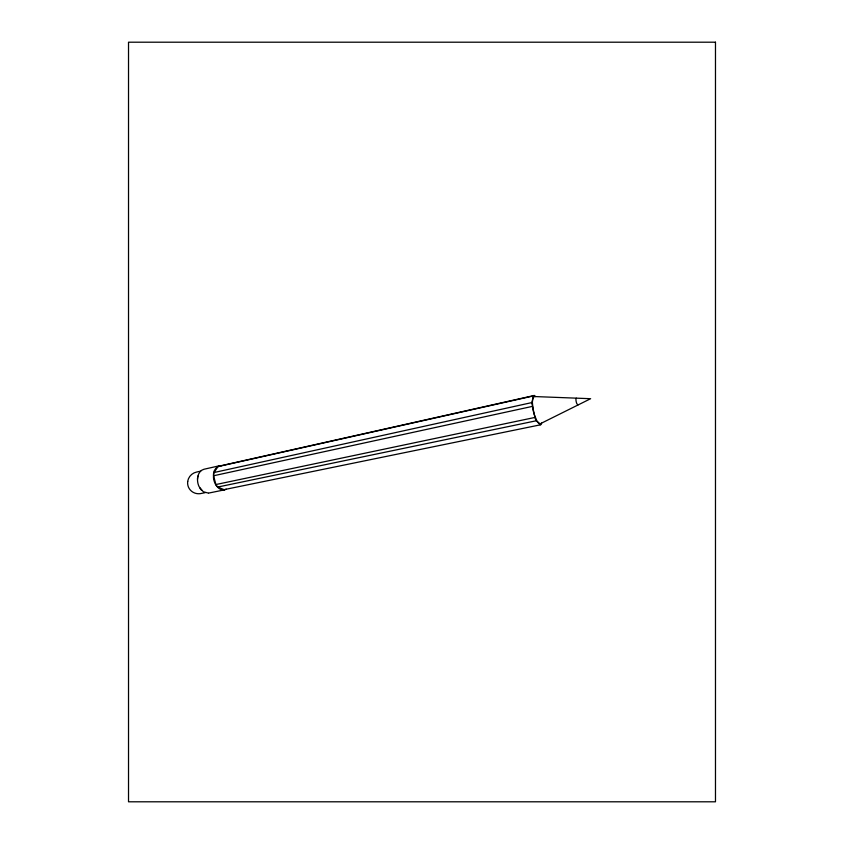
<?xml version="1.0" encoding="UTF-8"?>
<svg xmlns="http://www.w3.org/2000/svg" width="844" height="844" viewBox="0 0 844 844"><rect width="100%" height="100%" fill="white"/><g stroke="black" fill="none" stroke-linecap="round" stroke-linejoin="round"><path stroke-width="1.27" d="M541.563 423.118L541.352 424.205A1.656 1.656 0 0 1 540.455 424.817L224.029 489.657L217.752 487.041A13.093 13.093 0 0 1 215.874 484.54L213.585 475.763A14.812 14.812 0 0 1 213.975 472.534L218.047 466.595A5.718 5.718 0 0 1 219.524 466.046L534.094 395.519A1.329 1.329 0 0 1 534.505 395.498L535.486 396.585M540.223 424.817L536.288 420.766A28.474 28.474 0 0 1 535.18 418.35L531.973 403.717A31.924 31.924 0 0 1 531.931 402.567L533.334 395.963A1.561 1.561 0 0 1 534.083 395.509M221.244 465.656A5.919 5.919 0 0 0 219.461 465.772L204.005 469.243C199.733 470.245 197.612 474.919 197.528 478.97A16.374 16.374 0 0 0 199.121 486.714L203.288 491.746L208.457 493.118M576.252 398.178L575.924 399.465A12.365 12.365 0 0 0 576.747 403.485L577.866 405.057M219.461 465.782L216.866 467.07L214.471 470.372A11.626 11.626 0 0 0 213.5 474.022L213.479 477.788A18.325 18.325 0 0 0 214.587 482.325C216.053 486.334 219.82 490.649 224.504 489.847A5.95 5.95 0 0 0 226.224 489.203M218.047 466.595L533.334 395.963M200.587 471.163L196.61 472.049A11.352 11.352 0 0 0 187.684 481.481M213.986 472.534L531.931 402.567M213.585 475.763L532.205 406.428M215.864 484.551L534.832 417.463M217.752 487.041L536.288 420.766M205.219 492.653L200.513 493.603A11.573 11.573 0 0 1 194.531 492.959A10.835 10.835 0 0 1 188.434 487.072L188.254 486.555A10.708 10.708 0 0 1 187.727 481.491M208.974 493.023L224.504 489.847M201.674 490.396A12.776 12.776 0 0 1 199.785 487.927M197.517 479.255A14.274 14.274 0 0 1 197.939 476.058M532.364 402.124L533.07 409.825A48.403 48.403 0 0 0 534.241 414.52L537.016 421.188L539.896 423.762A1.192 1.192 0 0 0 540.54 423.635L590.631 398.706L534.294 396.543L532.944 398.199L532.364 402.124M715.48 42.2L128.52 42.2L128.52 801.8L715.48 801.8L715.48 42.2"/></g></svg>
